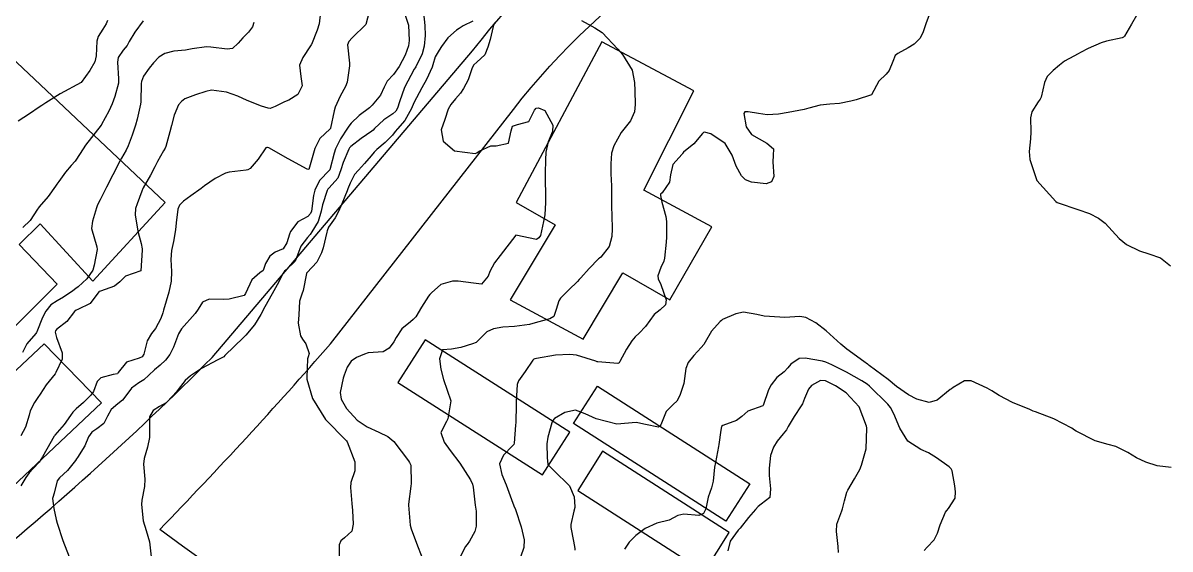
# Model space of a CAD drawing. Header units: metres. Extents: x 286371 to 293043, y 7462578 to 7466404.
# Drawn here: x 291730.6 to 291840.9, y 7462779.2 to 7462829.7 of the extents above; entities that cross this region are included whole.
import ezdxf

# ---------------------------------------------------------------- set-up
doc = ezdxf.new("R2010")
doc.units = ezdxf.units.M
doc.header["$MEASUREMENT"] = 0
for name, color, linetype in [('Curvas de Nivel 1m', 11, 'Continuous'), ('Curvas de Nivel 5m', 15, 'Continuous'), ('Edificações', 30, 'Continuous'), ('Vias primárias', 230, 'Continuous'), ('Vias Secundárias', 230, 'Continuous')]:
    doc.layers.add(name, color=color, linetype=linetype)

msp = doc.modelspace()

# ---------------------------------------------------------------- linework, layer by layer
at = {"layer": 'Curvas de Nivel 1m', "flags": 128}
for points, elevation in [([(291759.2, 7462830.77), (291759.09, 7462829.67), (291758.9, 7462829.05), (291758.33, 7462827.68), (291758.31, 7462827.63), (291758.25, 7462827.53), (291757.52, 7462826.41), (291757.19, 7462825.7), (291757.31, 7462824.6), (291757.43, 7462823.7), (291757.02, 7462822.86), (291756.17, 7462822.34), (291755.74, 7462822.15), (291754.86, 7462821.73), (291754.36, 7462821.54), (291754.16, 7462821.55), (291753.54, 7462821.75), (291752.17, 7462822.29), (291751.27, 7462822.7), (291750.18, 7462823.09), (291748.74, 7462823.27), (291748.18, 7462823.17), (291747.19, 7462822.84), (291746.17, 7462822.46), (291745.83, 7462822.21), (291745.56, 7462821.87), (291745.13, 7462820.9), (291744.87, 7462819.88), (291744.73, 7462819.28), (291744.35, 7462817.89), (291744.27, 7462817.72), (291744.1, 7462817.46), (291743.55, 7462816.44), (291743.28, 7462815.91), (291742.85, 7462815.12), (291742.17, 7462813.92), (291742.13, 7462813.84), (291742.04, 7462813.59), (291741.57, 7462812.38), (291741.43, 7462811.93), (291741.4, 7462811.33), (291741.62, 7462809.93), (291741.68, 7462809.63), (291741.96, 7462808.55), (291742.06, 7462808.04), (291742.06, 7462807.93), (291741.92, 7462805.93), (291740.45, 7462805.42), (291739.91, 7462804.89), (291739.42, 7462804.45), (291738.07, 7462803.99), (291737.93, 7462803.96), (291737.89, 7462803.91), (291737.07, 7462802.81), (291735.87, 7462802.24), (291735.72, 7462802.17), (291735.57, 7462802.03), (291734.82, 7462801.06), (291733.83, 7462800.29), (291733.72, 7462800.17), (291733.69, 7462800.06), (291733.82, 7462799.55), (291734.37, 7462798.05), (291734.36, 7462797.47), (291733.77, 7462796.18), (291733.72, 7462796.1), (291733.69, 7462796.06), (291732.83, 7462794.99), (291732.25, 7462794.08), (291732.05, 7462793.76), (291731.72, 7462793.29), (291731.31, 7462792.49), (291731.2, 7462792.09), (291730.84, 7462790.94), (291730.39, 7462790.1)], 734), ([(291764.01, 7462831.29), (291763.57, 7462829.6), (291762.26, 7462828.32), (291761.92, 7462827.97), (291761.81, 7462827.63), (291761.99, 7462825.87), (291761.99, 7462825.63), (291761.78, 7462824.05), (291761.62, 7462823.63), (291761.1, 7462822.72), (291760.63, 7462821.65), (291760.52, 7462821.29), (291760.18, 7462819.65), (291760.16, 7462819.62), (291760.13, 7462819.58), (291759.13, 7462818.66), (291758.66, 7462817.68), (291758.53, 7462817.25), (291758.09, 7462815.68), (291757.91, 7462815.69), (291756.09, 7462816.68), (291754.25, 7462817.74), (291754.1, 7462817.79), (291754.06, 7462817.79), (291753.96, 7462817.75), (291753.2, 7462816.65), (291752.44, 7462815.77), (291752.22, 7462815.62), (291752.07, 7462815.6), (291750.44, 7462815.42), (291750.07, 7462815.31), (291749.08, 7462814.8), (291748.05, 7462814.09), (291747.91, 7462813.97), (291747.75, 7462813.84), (291746.75, 7462813.13), (291746.03, 7462812.63), (291745.64, 7462812.25), (291745.48, 7462811.87), (291745.32, 7462810.54), (291745.27, 7462809.88), (291745.08, 7462808.77), (291744.87, 7462807.88), (291744.81, 7462807.01), (291744.87, 7462805.88), (291744.84, 7462804.95), (291744.64, 7462803.89), (291744.13, 7462802.17), (291744.04, 7462801.9), (291743.85, 7462801.36), (291743.33, 7462800.41), (291742.96, 7462799.92), (291742.54, 7462799.2), (291742.21, 7462797.93), (291742.05, 7462797.67), (291741.79, 7462797.55), (291740.56, 7462797.17), (291739.77, 7462796.16), (291739.69, 7462796.04), (291739.29, 7462795.97), (291738.09, 7462795.66), (291737.75, 7462795.3), (291737.38, 7462794.36), (291737.14, 7462794), (291736.43, 7462793.31), (291735.71, 7462792.7), (291735.39, 7462792.35), (291735.17, 7462792.03), (291734.55, 7462791.19), (291733.68, 7462790.15), (291733.63, 7462790.1), (291733.6, 7462790.06), (291732.91, 7462788.81), (291732.49, 7462788.07), (291732.15, 7462787.57), (291731.63, 7462786.98), (291731.19, 7462786.53), (291730.88, 7462786.1), (291730.41, 7462785.3)], 733), ([(291817.81, 7462830.77), (291817.4, 7462829.67), (291817.1, 7462828.78), (291816.81, 7462828.24), (291816.26, 7462827.69), (291815.7, 7462827.35), (291814.69, 7462826.82), (291814.45, 7462826.61), (291814.23, 7462826.05), (291813.88, 7462825.17), (291813.58, 7462824.83), (291812.88, 7462824.16), (291812.18, 7462822.85), (291810.7, 7462822.35), (291810.17, 7462822.22), (291809.09, 7462821.99), (291808.17, 7462821.93), (291807.24, 7462821.85), (291806.16, 7462821.56), (291805.69, 7462821.42), (291804.16, 7462821.15), (291803.23, 7462820.99), (291802.15, 7462820.91), (291801.3, 7462821.03), (291800.32, 7462821.2), (291800.16, 7462821.22), (291800, 7462821.2), (291799.91, 7462821.05), (291800.13, 7462819.76), (291800.65, 7462819.04), (291802.11, 7462818.21), (291802.76, 7462817.66), (291802.73, 7462817), (291802.69, 7462816.4), (291802.77, 7462815), (291802.57, 7462814.49), (291802.05, 7462814.29), (291800.63, 7462814.46), (291800.06, 7462814.68), (291799.66, 7462815.05), (291799.16, 7462815.98), (291798.77, 7462817.06), (291798.11, 7462818.16), (291796.72, 7462819.1), (291796.13, 7462819.25), (291796.02, 7462819.21), (291795.92, 7462819.11), (291795.1, 7462818.12), (291794.1, 7462817.32), (291794.02, 7462817.21), (291793.96, 7462817.14), (291793.07, 7462816.16), (291792.85, 7462815.15), (291792.75, 7462814.46), (291792.04, 7462813.44), (291791.9, 7462813.3), (291791.88, 7462813.17), (291792.02, 7462812.52), (291792.4, 7462811.16), (291792.46, 7462810.69), (291792.46, 7462809.16), (291792.44, 7462808.69), (291792.29, 7462807.16), (291792.22, 7462806.88), (291791.93, 7462806.27), (291791.64, 7462805.45), (291791.67, 7462805.17), (291791.91, 7462804.61), (291792.44, 7462803.16), (291792.36, 7462802.67), (291791.87, 7462802.2), (291791.27, 7462801.76), (291790.85, 7462801.18), (291790.44, 7462800.59), (291789.84, 7462799.96), (291789.44, 7462799.59), (291789.14, 7462799.2), (291788.61, 7462798.41), (291787.99, 7462797.22), (291787.92, 7462797.1), (291787.79, 7462797.05), (291785.85, 7462797.19), (291785.79, 7462797.2), (291785.68, 7462797.26), (291783.8, 7462797.85), (291783.18, 7462797.91), (291781.8, 7462797.84), (291779.96, 7462797.52), (291779.8, 7462797.5), (291779.7, 7462797.45), (291779.63, 7462797.36), (291778.89, 7462796.26), (291778.25, 7462795.38), (291778.12, 7462795.02), (291778.03, 7462793.38), (291778.03, 7462793.08), (291777.99, 7462791.38), (291777.96, 7462791.12), (291777.81, 7462789.38), (291777.78, 7462789.27), (291777.66, 7462789.13), (291776.79, 7462788.25), (291776.42, 7462787.4), (291776.64, 7462786.38), (291777.06, 7462785.39), (291777.58, 7462783.99), (291777.8, 7462783.38), (291777.94, 7462783.01), (291778.5, 7462781.37), (291778.78, 7462780.11), (291778.76, 7462779.37), (291778.43, 7462778.44)], 727), ([(291738.72, 7462829.98), (291738.59, 7462829.67), (291738.27, 7462829.14), (291737.82, 7462828.43), (291737.69, 7462827.99), (291737.65, 7462826.58), (291737.52, 7462826), (291737.03, 7462825.18), (291736.19, 7462824.01), (291734.18, 7462822.92), (291732.8, 7462822.07), (291732.42, 7462821.82), (291732.16, 7462821.64), (291731.22, 7462821.02), (291730.14, 7462820.31)], 737), ([(291742.16, 7462829.93), (291741.35, 7462828.86), (291740.81, 7462827.95), (291740.61, 7462827.59), (291740.24, 7462827.12), (291739.76, 7462826.43), (291739.7, 7462825.96), (291739.8, 7462824.36), (291739.78, 7462823.96), (291739.45, 7462822.69), (291739.18, 7462821.97), (291738.85, 7462821.28), (291738.17, 7462819.98), (291738.16, 7462819.96), (291738.13, 7462819.93), (291736.63, 7462818.01), (291736.09, 7462817.2), (291735.63, 7462816.48), (291735.24, 7462816.04), (291734.69, 7462815.42), (291734.05, 7462814.53), (291733.86, 7462814.25), (291733.73, 7462814.06), (291733.04, 7462813.06), (291732.17, 7462812.08), (291732.09, 7462812), (291732.01, 7462811.86), (291731.31, 7462810.78), (291730.58, 7462810.11)], 736), ([(291767.36, 7462830.48), (291767.65, 7462829.53), (291767.73, 7462828.07), (291767.66, 7462827.53), (291767.34, 7462826.64), (291766.77, 7462825.55), (291766.21, 7462824.8), (291765.62, 7462824.15), (291765.34, 7462823.58), (291764.97, 7462822.79), (291764.17, 7462821.83), (291764.05, 7462821.71), (291763.91, 7462821.6), (291762.93, 7462820.84), (291762.14, 7462820.11), (291761.93, 7462819.83), (291761.8, 7462819.63), (291761.14, 7462818.62), (291760.65, 7462817.65), (291760.51, 7462817.23), (291760.11, 7462815.65), (291760.1, 7462815.63), (291760.07, 7462815.6), (291759.12, 7462814.61), (291758.65, 7462813.68), (291758.53, 7462813.18), (291758.33, 7462811.68), (291758.26, 7462811.43), (291758, 7462811.17), (291757.04, 7462810.64), (291756.32, 7462809.71), (291756.23, 7462809.45), (291755.96, 7462808.61), (291755.62, 7462808.05), (291754.85, 7462807.73), (291754.34, 7462807.33), (291753.93, 7462806.63), (291753.69, 7462805.98), (291753.38, 7462805.75), (291752.6, 7462805.07), (291752, 7462803.77), (291751.88, 7462803.57), (291750.44, 7462803.23), (291749.87, 7462803.19), (291748.49, 7462803.21), (291747.87, 7462802.92), (291747.45, 7462802.25), (291747.16, 7462801.84), (291745.83, 7462800.38), (291745.57, 7462799.88), (291745.07, 7462798.62), (291744.71, 7462797.89), (291744.32, 7462797.37), (291743.78, 7462796.88), (291743.25, 7462796.44), (291742.71, 7462795.92), (291742.21, 7462795.47), (291741.75, 7462795.19), (291741.03, 7462794.66), (291740.48, 7462793.95), (291740.17, 7462793.52), (291739.72, 7462793.18), (291739.07, 7462792.62), (291738.74, 7462791.98), (291738.39, 7462791.28), (291737.69, 7462790.75), (291737.22, 7462790.46), (291736.91, 7462790.01), (291736.55, 7462789.12), (291735.85, 7462788.02), (291735.76, 7462787.9), (291735.64, 7462787.72), (291734.89, 7462786.77), (291734.12, 7462786.05), (291733.9, 7462785.76), (291733.59, 7462784.58), (291733.48, 7462784.16), (291733.46, 7462784.06), (291733.57, 7462783.12), (291733.79, 7462782.05), (291733.88, 7462781.72), (291734.45, 7462780.04), (291735.04, 7462778.49)], 732), ([(291769.1, 7462830.72), (291769.24, 7462829.51), (291769.26, 7462828.52), (291769.18, 7462827.51), (291768.99, 7462826.76), (291768.36, 7462825.52), (291768.31, 7462825.44), (291768.22, 7462825.3), (291767.28, 7462823.54), (291766.8, 7462822.18), (291766.62, 7462821.56), (291766.46, 7462821.26), (291766.16, 7462821.01), (291765.28, 7462820.44), (291764.39, 7462819.59), (291764.27, 7462819.46), (291764.13, 7462819.35), (291763.1, 7462818.63), (291762.11, 7462817.88), (291761.99, 7462817.75), (291761.92, 7462817.63), (291761.38, 7462816.34), (291761.17, 7462815.64), (291760.86, 7462814.84), (291760.04, 7462813.92), (291759.91, 7462813.78), (291759.84, 7462813.66), (291759.4, 7462812.28), (291759.27, 7462811.67), (291758.97, 7462810.69), (291758.37, 7462809.68), (291758.21, 7462809.44), (291757.97, 7462809.15), (291757.33, 7462808.32), (291757.1, 7462807.7), (291756.76, 7462806.88), (291755.92, 7462806.04), (291755.74, 7462805.89), (291755.63, 7462805.72), (291755.05, 7462804.58), (291754.57, 7462803.73), (291753.87, 7462802.48), (291753.48, 7462801.75), (291752.85, 7462800.75), (291752.02, 7462799.77), (291751.93, 7462799.67), (291751.82, 7462799.54), (291750.91, 7462798.68), (291750, 7462797.8), (291749.9, 7462797.69), (291749.79, 7462797.61), (291749.35, 7462797.38), (291747.77, 7462796.56), (291746.71, 7462795.86), (291746.21, 7462795.41), (291745.75, 7462794.83), (291745.32, 7462794.3), (291744.97, 7462793.89), (291744.36, 7462793.26), (291743.72, 7462792.91), (291743.11, 7462792.52), (291742.77, 7462791.92), (291742.78, 7462790.82), (291742.77, 7462789.92), (291742.57, 7462789.01), (291742.26, 7462787.93), (291742.2, 7462787.36), (291742.32, 7462785.92), (291742.29, 7462785.23), (291742.04, 7462783.93), (291742, 7462783.5), (291742.16, 7462781.93), (291742.45, 7462781.01), (291742.78, 7462779.92), (291742.92, 7462778.49)], 731), ([(291775.94, 7462829.76), (291775.81, 7462829.41), (291775.52, 7462828.16), (291775.3, 7462827.42), (291774.99, 7462826.68), (291774.23, 7462825.98), (291773.94, 7462825.73), (291773.79, 7462825.44), (291773.39, 7462824.27), (291772.95, 7462823.45), (291772.65, 7462822.99), (291772.17, 7462822.44), (291771.72, 7462821.92), (291771.48, 7462821.47), (291771.16, 7462820.47), (291770.82, 7462819.48), (291771.01, 7462818.39), (291772.09, 7462817.46), (291774.09, 7462817.2), (291774.25, 7462817.27), (291774.45, 7462817.43), (291775.57, 7462817.94), (291776.1, 7462817.94), (291777.29, 7462818.2), (291777.53, 7462819.38), (291777.67, 7462819.84), (291778.13, 7462820), (291779.22, 7462820.28), (291779.79, 7462821.35), (291779.94, 7462821.56), (291780.16, 7462821.59), (291780.76, 7462821.34), (291781.53, 7462819.92), (291781.5, 7462819.32), (291781.1, 7462818.34), (291780.88, 7462817.33), (291780.84, 7462816.58), (291780.8, 7462815.33), (291780.79, 7462814.59), (291780.82, 7462813.33), (291780.85, 7462812.51), (291780.77, 7462811.33), (291780.65, 7462810.68), (291780.34, 7462809.34), (291780.2, 7462809.11), (291779.97, 7462808.96), (291777.97, 7462809.37), (291776.48, 7462807.4), (291775.93, 7462806.71), (291775.48, 7462805.87), (291775.33, 7462805.42), (291774.67, 7462804.67), (291773.9, 7462804.74), (291772.43, 7462804.94), (291771.91, 7462804.94), (291770.78, 7462804.61), (291769.89, 7462803.83), (291769.73, 7462803.66), (291769.6, 7462803.51), (291768.93, 7462802.46), (291768.38, 7462801.53), (291768.13, 7462801.25), (291767.85, 7462801.03), (291767.02, 7462800.36), (291766.49, 7462799.55), (291766.24, 7462799.13), (291765.81, 7462798.5), (291765.23, 7462798.15), (291763.8, 7462798.06), (291763.45, 7462797.95), (291762.66, 7462797.61), (291762.14, 7462797.27), (291761.78, 7462796.7), (291761.49, 7462795.91), (291761.4, 7462795.63), (291761.11, 7462794.27), (291761.2, 7462793.63), (291761.72, 7462792.72), (291762.73, 7462791.61), (291763.69, 7462790.96), (291764.8, 7462790.46), (291765.68, 7462790.04), (291766.24, 7462789.56), (291767.65, 7462787.7), (291767.77, 7462787.53), (291767.9, 7462787.27), (291767.92, 7462785.53), (291767.89, 7462785.25), (291767.65, 7462783.53), (291767.65, 7462783.45), (291767.82, 7462781.53), (291767.91, 7462781.16), (291768.53, 7462779.52), (291769.24, 7462777.75)], 729), ([(291784.29, 7462829.96), (291785.58, 7462829.26), (291786.27, 7462828.82), (291787.8, 7462827.23), (291788.24, 7462826.7), (291789.16, 7462825.21), (291789.38, 7462824.02), (291789.41, 7462823.21), (291789.46, 7462821.91), (291789.38, 7462821.21), (291789, 7462820.35), (291788.12, 7462819.22), (291787.4, 7462817.94), (291787.18, 7462817.24), (291787.11, 7462816.21), (291787.13, 7462815.24), (291787.18, 7462814.11), (291787.19, 7462813.24), (291787.18, 7462812.08), (291787.2, 7462811.24), (291787.24, 7462809.98), (291787.22, 7462809.24), (291786.94, 7462808.26), (291786.15, 7462807.25), (291786.03, 7462807.16), (291785.94, 7462807.09), (291785.02, 7462806.17), (291784.24, 7462805.28), (291784.08, 7462805.11), (291783.91, 7462804.92), (291783.09, 7462804.1), (291782.28, 7462803.31), (291782.13, 7462803.06), (291781.87, 7462802.23), (291781.62, 7462801.56), (291781.25, 7462801.32), (291779.85, 7462800.94), (291779.29, 7462800.8), (291777.84, 7462800.59), (291776.72, 7462800.52), (291775.84, 7462800.36), (291775.19, 7462800.07), (291774.55, 7462799.43), (291774.18, 7462799.07), (291773.82, 7462798.92), (291772.7, 7462798.57), (291771.81, 7462798.43), (291770.93, 7462798.36), (291770.63, 7462797.49), (291770.77, 7462796.5), (291771.02, 7462795.49), (291771.73, 7462793.47), (291771.46, 7462791.73), (291771.33, 7462791.48), (291770.78, 7462790.4), (291771.1, 7462789.48), (291771.66, 7462788.7), (291772.6, 7462787.46), (291773.61, 7462785.88), (291773.81, 7462785.44), (291773.87, 7462785.17), (291774.08, 7462783.44), (291774.16, 7462782.85), (291774.18, 7462781.43), (291774.05, 7462780.92), (291773.52, 7462779.98), (291773.3, 7462779.67), (291773.11, 7462779.45), (291772.59, 7462778.37)], 728), ([(291837.64, 7462830.46), (291837.16, 7462829.61), (291836.5, 7462828.48), (291836.39, 7462828.37), (291836.27, 7462828.32), (291834.77, 7462828), (291834.26, 7462827.83), (291833, 7462827.29), (291832.25, 7462826.91), (291832.03, 7462826.78), (291831.62, 7462826.56), (291830.74, 7462826.07), (291830.23, 7462825.7), (291829.64, 7462825.18), (291829.07, 7462824.6), (291828.8, 7462824.01), (291828.48, 7462822.61), (291828.37, 7462822.42), (291828.18, 7462822.15), (291827.59, 7462821.19), (291827.47, 7462820.62), (291827.48, 7462819.27), (291827.45, 7462818.62), (291827.33, 7462817.39), (291827.39, 7462816.62), (291828.05, 7462814.61), (291829.88, 7462812.59), (291830.02, 7462812.5), (291830.13, 7462812.47), (291832.01, 7462811.84), (291833.12, 7462811.43), (291834, 7462811.01), (291834.62, 7462810.52), (291835.97, 7462809.05), (291836.68, 7462808.48), (291837.95, 7462807.85), (291838.84, 7462807.56), (291839.95, 7462807.17), (291840.91, 7462806.42)], 726), ([(291840.99, 7462787.06), (291839.64, 7462787.2), (291838.53, 7462787.57), (291837.65, 7462787.99), (291836.81, 7462788.48), (291835.66, 7462789.06), (291834.91, 7462789.27), (291833.68, 7462789.6), (291831.85, 7462790.55), (291831.7, 7462790.65), (291831.42, 7462790.84), (291829.71, 7462791.72), (291827.94, 7462792.39), (291827.72, 7462792.47), (291827.39, 7462792.62), (291825.73, 7462793.31), (291824.44, 7462793.97), (291823.75, 7462794.4), (291823.3, 7462794.68), (291821.76, 7462795.39), (291821.1, 7462795.38), (291820.01, 7462794.73), (291819.86, 7462794.62), (291819.75, 7462794.53), (291818.49, 7462793.51), (291817.73, 7462793.29), (291816.54, 7462793.6), (291815.74, 7462794.02), (291814.59, 7462794.82), (291813.76, 7462795.51), (291811.95, 7462796.86), (291811.85, 7462796.93), (291811.79, 7462796.98), (291811.42, 7462797.24), (291809.81, 7462798.41), (291809.21, 7462798.9), (291807.83, 7462800.19), (291806.81, 7462800.94), (291805.85, 7462801.47), (291805.27, 7462801.55), (291803.85, 7462801.47), (291803.35, 7462801.49), (291801.85, 7462801.58), (291801.14, 7462801.74), (291799.86, 7462801.98), (291799.12, 7462801.8), (291797.85, 7462801.26), (291797.74, 7462801.18), (291797.61, 7462801.08), (291796.78, 7462800.14), (291796.18, 7462799.1), (291796.04, 7462798.87), (291795.81, 7462798.57), (291795.1, 7462797.81), (291794.55, 7462797.12), (291794.34, 7462796.56), (291794.12, 7462795.13), (291794.05, 7462794.83), (291793.74, 7462793.98), (291793.45, 7462793.42), (291793.15, 7462793.14), (291792.43, 7462792.44), (291791.92, 7462791.16), (291791.84, 7462791.01), (291791.69, 7462790.91), (291790.44, 7462791.18), (291789.7, 7462791.35), (291789.54, 7462791.36), (291787.69, 7462791.22), (291785.7, 7462791.71), (291784.64, 7462792.21), (291783.71, 7462792.55), (291782.69, 7462792.33), (291781.7, 7462791.75), (291781.5, 7462791.52), (291781.44, 7462791.33), (291781.05, 7462789.96), (291780.96, 7462789.34), (291780.98, 7462788), (291781.07, 7462787.33), (291781.63, 7462786.76), (291783.15, 7462785.3), (291783.59, 7462784.23), (291783.66, 7462783.29), (291783.65, 7462783.21), (291783.57, 7462782.86), (291783.27, 7462781.58), (291783.27, 7462781.3), (291783.52, 7462779.98), (291783.66, 7462779.29), (291783.67, 7462779.13)], 726), ([(291809.01, 7462778.9), (291808.96, 7462779.46), (291808.8, 7462780.91), (291808.85, 7462781.61), (291809.31, 7462782.9), (291809.38, 7462783.09), (291809.59, 7462783.84), (291809.81, 7462784.68), (291809.91, 7462784.89), (291810.54, 7462785.96), (291811.05, 7462786.87), (291811.22, 7462787.29), (291811.66, 7462788.86), (291811.73, 7462790.83), (291811.72, 7462790.86), (291811.7, 7462791.03), (291810.99, 7462792.88), (291809.74, 7462794.21), (291808.7, 7462794.91), (291807.76, 7462795.36), (291807.28, 7462795.42), (291806.41, 7462794.94), (291806.12, 7462794.58), (291805.73, 7462793.68), (291805.53, 7462793.16), (291805.42, 7462792.96), (291804.73, 7462791.95), (291804.17, 7462790.98), (291804.01, 7462790.66), (291803.68, 7462790.27), (291803.1, 7462789.57), (291802.75, 7462789), (291802.47, 7462788.19), (291802.32, 7462787), (291802.33, 7462786.3), (291802.46, 7462785), (291802.41, 7462784.18), (291801.58, 7462783.52), (291801.28, 7462783.32), (291801.01, 7462783.02), (291800.34, 7462782.26), (291799.55, 7462781.24), (291799.45, 7462781.14), (291799.35, 7462781.05), (291798.6, 7462779.99), (291798.36, 7462779.06)], 724)]:
    msp.add_lwpolyline(points, dxfattribs=dict(at, elevation=elevation))
at = {"layer": 'Curvas de Nivel 5m', "flags": 128}
for points, elevation in [([(291752.79, 7462829.77), (291752.68, 7462829.36), (291752.27, 7462828.86), (291751.73, 7462828.31), (291751.3, 7462827.79), (291750.76, 7462827.28), (291750.25, 7462827.21), (291748.65, 7462827.43), (291748.25, 7462827.44), (291746.86, 7462827.24), (291746.24, 7462827.14), (291745.11, 7462827.02), (291744.24, 7462826.8), (291743.67, 7462826.47), (291743.16, 7462825.91), (291742.74, 7462825.39), (291742.2, 7462824.64), (291742, 7462824.13), (291741.97, 7462823.93), (291741.93, 7462822.17), (291741.9, 7462821.93), (291741.58, 7462820.5), (291741.41, 7462819.94), (291741.09, 7462818.97), (291740.72, 7462817.95), (291740.52, 7462817.53), (291740.09, 7462816.76), (291739.8, 7462816.24), (291739.65, 7462815.96), (291739.24, 7462815.14), (291738.64, 7462813.98), (291738.03, 7462812.77), (291737.76, 7462812.26), (291737.66, 7462812), (291737.28, 7462810.72), (291737.2, 7462810.01), (291737.72, 7462808.23), (291737.74, 7462808), (291737.46, 7462806.47), (291737.32, 7462806), (291736.75, 7462805.17), (291735.9, 7462804.39), (291735.69, 7462804.24), (291735.41, 7462804.03), (291734.51, 7462803.42), (291733.88, 7462803.06), (291733.27, 7462802.67), (291732.8, 7462802.07), (291732.47, 7462801.45), (291731.93, 7462800.08), (291731.9, 7462800.01), (291731.83, 7462799.93), (291730.97, 7462798.94), (291730.57, 7462798.1)], 735), ([(291773.84, 7462829.9), (291772.91, 7462829.46), (291772.52, 7462829.22), (291772.28, 7462829.06), (291771.44, 7462828.3), (291770.85, 7462827.49), (291770.6, 7462827.14), (291770.24, 7462826.48), (291769.99, 7462825.73), (291769.93, 7462825.5), (291769.41, 7462824.3), (291768.94, 7462823.51), (291768.17, 7462822.07), (291767.96, 7462821.54), (291767.32, 7462820.37), (291766.6, 7462819.56), (291766.38, 7462819.31), (291766.12, 7462818.98), (291765.43, 7462818.25), (291764.63, 7462817.59), (291764.36, 7462817.33), (291764.09, 7462816.99), (291763.45, 7462816.23), (291762.85, 7462815.61), (291762.49, 7462815.19), (291762.05, 7462814.37), (291761.84, 7462813.82), (291761.78, 7462813.63), (291761.27, 7462812.38), (291760.93, 7462811.64), (291760.61, 7462811.03), (291759.98, 7462810.13), (291759.85, 7462809.78), (291759.82, 7462809.66), (291759.47, 7462808.14), (291759.3, 7462807.66), (291758.85, 7462806.76), (291757.92, 7462805.79), (291757.87, 7462805.72), (291757.86, 7462805.69), (291757.54, 7462804.04), (291757.42, 7462803.69), (291757.19, 7462803.01), (291757.12, 7462801.7), (291757.06, 7462800.91), (291757.27, 7462799.69), (291757.49, 7462799.36), (291757.81, 7462798.92), (291758.11, 7462797.99), (291758.02, 7462797.68), (291757.97, 7462797.5), (291757.89, 7462795.68), (291757.89, 7462795.55), (291758.45, 7462793.67), (291759.7, 7462791.65), (291761.67, 7462789.66), (291761.71, 7462789.62), (291761.77, 7462789.52), (291762.51, 7462787.61), (291762.51, 7462786.73), (291762.13, 7462785.62), (291762.08, 7462785.14), (291762.22, 7462783.61), (291762.27, 7462782.91), (291762.36, 7462781.61), (291762.22, 7462780.93), (291761.52, 7462780.3), (291761.15, 7462780.01), (291761, 7462779.63), (291761, 7462778.12)], 730), ([(291817.22, 7462779.07), (291817.52, 7462779.41), (291818.19, 7462780.1), (291818.52, 7462780.76), (291818.76, 7462781.55), (291819.27, 7462782.75), (291819.41, 7462782.92), (291819.58, 7462783.1), (291820.21, 7462784.12), (291820.25, 7462784.73), (291820.17, 7462785.29), (291819.92, 7462786.74), (291819.83, 7462786.93), (291819.64, 7462787.11), (291818.43, 7462787.99), (291817.66, 7462788.47), (291816.92, 7462788.79), (291815.68, 7462789.58), (291814.88, 7462790.82), (291814.33, 7462792.21), (291814, 7462792.83), (291813.73, 7462793.14), (291811.99, 7462794.86), (291811.76, 7462795.06), (291811.25, 7462795.38), (291809.77, 7462796.22), (291808.37, 7462796.92), (291807.79, 7462797.16), (291807.47, 7462797.25), (291805.79, 7462797.56), (291805.23, 7462797.53), (291804.42, 7462796.97), (291804.13, 7462796.63), (291803.77, 7462796.23), (291803.06, 7462795.7), (291802.52, 7462795), (291802.26, 7462794.5), (291801.75, 7462793.01), (291801.74, 7462792.99), (291801.72, 7462792.98), (291800.3, 7462792.45), (291799.71, 7462791.95), (291799.21, 7462791.55), (291797.88, 7462791.07), (291797.76, 7462791), (291797.69, 7462790.65), (291797.5, 7462789.25), (291797.47, 7462789.08), (291797.18, 7462787.54), (291797.08, 7462787.08), (291796.95, 7462785.75), (291796.8, 7462785.09), (291796.48, 7462784.2), (291796.24, 7462783.09), (291796.02, 7462782.65), (291795.56, 7462782.45), (291794.12, 7462782.57), (291793.56, 7462782.45), (291792.71, 7462781.99), (291791.55, 7462781.72), (291790.4, 7462781.19), (291789.53, 7462780.53), (291788.87, 7462779.87), (291788.44, 7462779.22)], 725)]:
    msp.add_lwpolyline(points, dxfattribs=dict(at, elevation=elevation))
at = {"layer": 'Edificações'}
for points in [[(291726.56, 7462829.18), (291709.84, 7462810.88), (291725.17, 7462796.02), (291733.88, 7462804.67), (291730.25, 7462808.45), (291732.26, 7462810.46), (291737.32, 7462804.96), (291744.27, 7462812.49)], [(291786.24, 7462827.93), (291778.01, 7462812.5), (291781.75, 7462810.37), (291777.44, 7462803.14), (291784.44, 7462799.38), (291788.26, 7462805.75), (291792.8, 7462803.14), (291796.81, 7462810.15), (291790.28, 7462813.69), (291795.08, 7462823.22)], [(291732.63, 7462798.93), (291723.52, 7462790.37), (291729.06, 7462784.7), (291738.17, 7462793.26)], [(291769.26, 7462799.3), (291766.63, 7462795.2), (291780.56, 7462786.36), (291783.19, 7462790.46)], [(291800.49, 7462785.49), (291798.18, 7462781.89), (291783.52, 7462791.27), (291785.83, 7462794.87)], [(291786.3, 7462788.62), (291783.95, 7462784.85), (291796.12, 7462777.04), (291798.48, 7462780.8)]]:
    msp.add_lwpolyline(points, close=True, dxfattribs=at)
at = {"layer": 'Vias primárias'}
msp.add_lwpolyline([(291634.13, 7462914.12, -0.027787), (291646.69, 7462900.7), (291657.41, 7462884.71), (291663.08, 7462875.5), (291673.9, 7462858.04, -0.030824), (291691.56, 7462825.19, 0.014474), (291704.24, 7462799.64), (291714.8, 7462778.04, 0.495246), (291724.79, 7462776.05, 0.027767), (291748.78, 7462797.61), (291773.83, 7462827.05, -0.152865), (291808.02, 7462851.07, -0.046016), (291832.16, 7462858.55, -0.136921), (291854.97, 7462859.74, -0.049016), (291877.85, 7462852.31), (291939.76, 7462819.93), (291979.72, 7462801.33)], format="xyb", dxfattribs=at)
at = {"layer": 'Vias primárias', "elevation": 732.73}
msp.add_lwpolyline([(291743.75, 7462781.11, 0.013958), (291760.17, 7462798.94), (291777.75, 7462821.44, -0.154071), (291812.87, 7462845.56, -0.038761), (291843.71, 7462852.54, -0.155329), (291867.37, 7462849.07), (291893.84, 7462838.02), (291995.94, 7462784.74), (292017.45, 7462774.96, -0.753588), (292017.88, 7462756.08, 0.077792), (291994, 7462740.39, 0.027633), (291986.66, 7462733.82, -0.121597), (291976.34, 7462727.56, -0.148727), (291965.5, 7462728.2, -0.001586), (291956.36, 7462731.29)], format="xyb", dxfattribs=at)
at = {"layer": 'Vias Secundárias'}
msp.add_lwpolyline([(291893.22, 7462797.24, -0.064625), (291898.75, 7462767.28, -0.207831), (291897.99, 7462755.49), (291888.86, 7462737.71), (291879.93, 7462725.33), (291870.89, 7462710.81, -0.052904), (291868.45, 7462707.02, -0.414356), (291867.27, 7462706.9), (291862.95, 7462710.39), (291850.86, 7462720.48, 0.086213), (291780.96, 7462758.68, -0.047042), (291743.75, 7462781.11)], format="xyb", dxfattribs=at)

doc.saveas('drawing.dxf')
